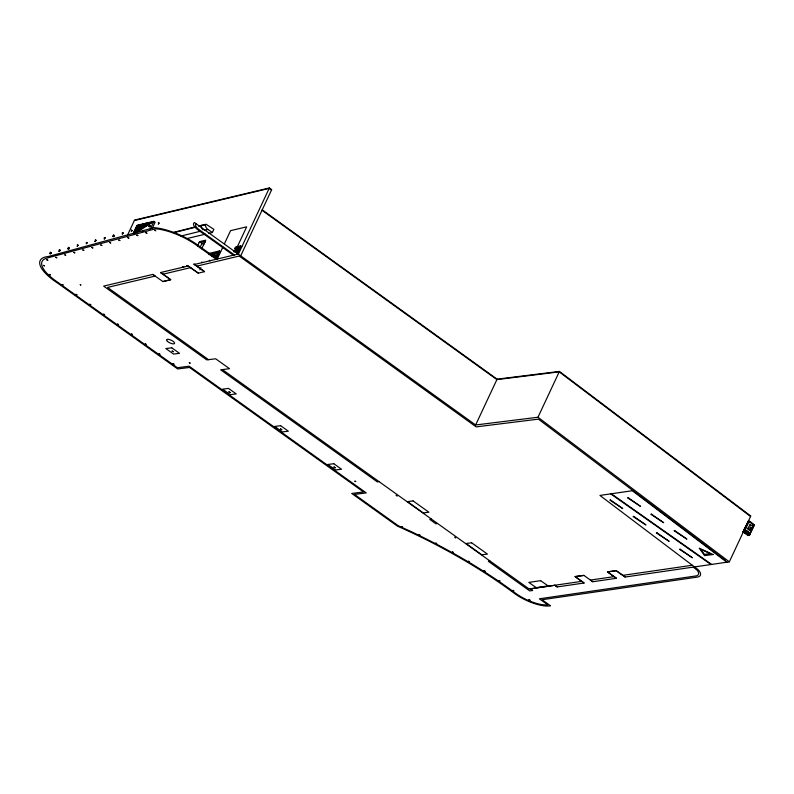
<?xml version="1.0" encoding="UTF-8"?>
<svg xmlns="http://www.w3.org/2000/svg" width="794" height="794" viewBox="0 0 794 794"><rect width="100%" height="100%" fill="white"/><g stroke="black" fill="none" stroke-linecap="round" stroke-linejoin="round"><path stroke-width="1.19" d="M744.256 529.3L749.883 533.776L744.047 530.025M750.33 533.419L744.435 529.34L748.375 520.924L754.201 524.894L748.692 520.755L744.296 529.032M750.241 533.409L744.454 529.132M743.115 531.355L749.07 535.444L749.844 533.886M748.186 535.394L750.072 534.015M753.417 525.251L753.198 524.725L754.221 524.933M751.372 530.839L751.342 530.69M754.28 525.271L750.27 533.379M749.149 534.461L749.129 533.935M127.586 234.984L134.563 220.087L269.384 187.95L271.707 189.627L240.771 255.668L196.823 266.139L193.696 264.074L195.126 264.323M133.114 233.684L136.995 225.407L153.887 221.387L155.118 222.201L152.498 227.789M149.987 222.31L148.984 224.464L146.096 223.243L144.081 227.541L138.295 225.099L134.265 233.694L133.303 233.287L152.587 221.695M139.595 224.791L135.903 232.672L133.978 231.858L148.686 222.628L150.622 223.442L151.287 222.002M147.386 222.935L145.709 226.518L140.895 224.484L137.541 231.64L134.643 230.429L146.096 223.243M142.195 224.176L139.168 230.617L135.317 228.99L143.496 223.858L147.347 225.486L148.686 222.628M143.496 223.858L140.806 229.595L135.992 227.56L140.895 224.484M144.796 223.551L142.444 228.563L136.657 226.131L138.295 225.099M150.225 229.218L153.887 221.387L133.65 234.081M216.226 259.291L197.547 245.932L199.512 241.664L205.745 240.175L201.686 248.84M199.909 247.728L201.984 243.301L205.1 242.557M212.415 232.503L213.874 229.377L205.993 224.176L205.309 224.771A6.183 5.34 76.6 0 0 207.81 229.456L212.415 232.503L208.832 233.347M199.85 269.821L200.882 267.608M211.998 256.055L212.961 253.991M212.653 256.482L214.102 253.395M213.397 256.79L217.01 255.926L217.645 254.576L218.3 255.003M209.05 254.616L218.697 252.323L219.333 250.964L220.643 251.837L219.869 252.026L216.97 258.199M216.494 259.231L215.839 258.794L218.727 252.621M215.839 258.794L216.613 258.606L219.988 251.4L219.213 251.589M216.613 258.606L217.268 259.043L222.896 247.033M224.424 243.758L230.568 230.667L246.676 226.826L235.937 249.743M234.816 248.482L239.887 247.271L240.542 247.708L235.471 248.909L234.816 248.482L235.451 247.133L240.513 245.922L241.833 246.785L241.048 246.974M234.18 251.678L235.62 248.591M234.955 251.49L236.404 248.403M235.61 251.926L237.545 247.807M234.141 251.837L238.2 250.874L238.825 249.524L239.48 249.961L237.456 250.438M239.887 247.271L240.513 245.922M237.674 254.179L237.019 253.743L239.907 247.569M237.019 253.743L237.793 253.564L241.178 246.358L240.393 246.537M378.956 481.571L377.378 481.938L220.643 369.825L229.516 368.694L215.65 358.779L206.777 359.9L103.637 286.118L152.746 274.416L162.929 281.562L170.73 279.706L160.547 272.56L188.109 265.99L198.292 273.136L204.534 271.657L194.351 264.501L238.448 253.991L269.384 187.95M234.161 255.013L232.731 254.765L233.386 255.202L198.371 230.151A13.687 4.685 25.1 0 1 194.431 222.538L475.626 424.979L497.094 379.155L559.433 371.413L750.767 516.031L729.309 561.854L625.126 577.03L616.223 570.688L607.36 571.809L616.462 578.29L592.761 581.744L590.408 580.077L614.109 576.633L616.462 578.29M475.626 424.979L537.975 417.237L559.433 371.413M742.737 531.672L743.631 531.563L744.365 529.717L743.7 531.365L749.467 535.126M749 521.668L746.181 527.692L747.779 528.844L748.821 526.601C753.863 530.888 753.863 521.37 748.702 521.509M746.023 531.563L745.745 532.159L746.876 532.943L747.094 532.337M746.181 531.672L746.211 532.298M746.221 532.496L746.499 531.901M746.489 532.695L746.658 532.02M747.323 532.496L747.482 532.913M748.871 529.598L748.762 528.844L748.524 529.36L750.022 530.422L750.261 529.916M748.931 529.648L749.169 529.141L751.144 530.551L750.916 531.067L750.787 530.293M749.07 529.747L749.308 529.241M747.869 532.883L747.591 533.479L747.65 532.724M749.169 529.816L749.407 529.31M749.844 529.618L749.586 529.965M750.727 530.253L750.35 530.66L750.261 530.084M748.464 535.255L748.99 534.362M749.993 534.233L749.615 535.245L748.732 535.355M749.903 534.084L754.101 525.241M750.429 533.499L749.576 533.558M142.305 231.52L143.337 231.312M173.449 232.394L194.838 227.005M199.592 225.804L205.05 224.464M173.846 232.672L195.245 227.263M198.808 226.359L205.309 224.771M180.963 236.036L200.108 231.322M134.355 220.534L269.176 188.406L271.498 190.084M204.723 230.191L207.81 229.456M187.374 238.468L205.259 234.2M199.125 242.488L205.358 241.009M208.475 253.554L219.333 250.964M210.916 254.765L219.362 252.75L218.697 252.323M211.611 256.005L217.645 254.576M238.825 249.524L233.764 250.735L234.419 251.162M214.052 257.216L217.665 256.353L217.01 255.926M235.808 252.035L238.855 251.311L238.2 250.874M160.547 272.56L163.028 274.198L190.59 267.628L198.292 273.136M162.77 281.582L170.73 279.706L163.028 274.198M431.341 519.038L429.762 519.415L435.926 523.822L437.504 523.444M489.888 560.921L488.31 561.289L529.727 590.915L532.615 590.498L530.263 588.84L554.857 585.267L557.18 586.925L584.086 583.004L574.995 576.523L583.888 575.392L592.761 581.744M583.858 575.402L575.193 576.662L584.086 583.004M581.734 581.347L529.141 588.999L222.419 369.597M622.774 575.372L692.289 565.249M724.654 560.534L725.339 560.435L538.401 419.133L476.152 426.874L239.401 256.194M749.02 535.424L748.137 535.533L742.718 531.523M158.324 224.027C158.383 224.355 158.363 223.829 158.423 224.136M140.409 229.059C140.34 229.039 140.439 229 140.31 228.94M131.199 231.372L131.437 231.491M122.266 233.893C122.286 234.528 122.445 233.247 122.395 233.972M95.409 241.326C95.26 241.227 95.33 241.346 95.28 241.237M86.397 243.788L86.169 243.659M77.236 246.18C77.246 247.103 77.614 245.386 77.365 246.269M104.292 238.815C104.173 239.599 104.451 237.972 104.381 238.895M201.964 225.208L201.19 225.754A6.183 5.34 76.6 0 0 202.47 229.158M237.793 253.564L238.448 253.991M199.512 241.664L203.909 244.681M210.728 260.601L209.288 260.353L209.944 260.789M202.927 262.457L201.487 262.209L202.142 262.645M190.59 267.628L187.453 265.553L186.679 265.742L187.334 266.179M183.821 267.012L182.392 266.764L183.047 267.201M152.746 274.416L155.227 276.054L107.547 287.418L208.554 359.682M611.34 493.779L711.623 564.435M610.715 493.868L711.007 564.524M197.547 245.932L194.411 243.718A36.157 12.367 25.1 0 0 158.334 229.099L155.475 228.791L46.796 258.149A39.005 13.339 25.1 0 0 54.905 280.262L177.34 367.711L189.161 366.213L366.262 492.905L354.442 494.404L398.141 525.658L408.295 530.273A235.858 80.67 25.1 0 1 515.296 593.039L517.936 594.885A24.842 8.496 25.1 0 0 546.947 604.929L547.781 604.839L539.354 598.805L696.318 575.878A17.121 5.856 25.1 0 0 697.261 570.3L693.281 567.105M625.126 577.03L616.223 570.688L607.559 571.948L614.109 576.633M748.236 533.31L748.017 533.786L747.353 532.982M742.837 531.504L748.206 535.345M234.429 254.953L199.592 230.032A11.265 3.851 25.1 0 1 196.247 223.839M217.268 259.043L198.718 245.773A38.281 13.091 25.1 0 0 154.016 227.66L48.255 256.531A41.129 14.064 25.1 0 0 58.121 283.428L177.697 368.962L189.518 367.463L363.543 491.952L351.722 493.451L397.377 526.104A233.843 79.976 25.1 0 1 514.115 593.187A26.966 9.22 25.1 0 0 550.52 605.792L542.044 599.738L697.003 577.149A19.235 6.58 25.1 0 0 698.263 569.755L599.927 495.436L632.302 490.722L726.877 562.212M196.823 266.139L204.534 271.657M554.857 585.267L557.18 586.925M530.263 588.84L532.585 590.498M396.047 495.297L397.199 496.121M454.595 537.171L455.746 538.004M262.238 209.844L497.094 379.155M262.03 210.301L496.885 379.611L559.224 371.87L750.558 516.487M537.975 417.237L729.309 561.854M203.046 229.843A6.183 5.34 76.6 0 1 202.748 229.516M748.117 528.883L748.623 528.943L748.127 528.844M751.015 525.3L750.519 525.936L749.397 525.38L750.022 524.04L751.015 525.3M751.461 529.122L751.193 530.035L750.578 528.526L751.461 529.122M49.863 253.534L50.846 253.653L49.863 253.534M49.982 253.256L50.737 253.643L50.032 253.236M58.865 251.073L59.848 251.192L58.756 251.063M67.867 248.611L68.731 249.008L67.917 248.591M67.996 248.343L68.86 248.74L67.996 248.343M68.631 248.959L67.788 248.552L68.621 248.998M94.893 241.237L95.637 241.624L94.943 241.207M112.907 236.314L113.76 236.711L112.956 236.294M113.026 236.046L113.889 236.443L113.026 236.046M139.923 228.94L140.667 229.327L139.972 228.92M148.925 226.488L149.917 226.608L148.925 226.488M149.054 226.211L149.808 226.598L149.054 226.211M744.772 530.571L744.415 531.335L749.308 534.838L749.665 534.074L744.772 530.571M50.32 252.303L51.263 252.75L50.32 252.303M43.452 265.394L44.395 265.851L43.452 265.394M46.816 259.777L47.759 260.233L46.816 259.777M59.332 249.842L60.275 250.299L59.332 249.842M55.828 257.325L56.771 257.772L55.828 257.325M49.268 274.446L50.211 274.893L49.268 274.446M68.334 247.381L69.257 247.887L68.413 247.361M64.83 254.864L65.753 255.36L64.91 254.834M77.346 244.929L78.288 245.376L77.346 244.929M73.842 252.403L74.785 252.859L73.842 252.403M62.061 284.441L63.004 284.897L62.061 284.441M86.348 242.468L87.29 242.914L86.348 242.468M82.844 249.941L83.787 250.398L82.844 249.941M95.359 240.006L96.302 240.463L95.359 240.006M91.856 247.49L92.799 247.936L91.856 247.49M104.361 237.545L105.304 238.002L104.361 237.545M100.858 245.028L101.801 245.475L100.858 245.028M80.244 284.699L80.978 285.096L80.303 284.679M75.926 294.366L76.869 294.812L75.926 294.366M113.373 235.093L114.286 235.59L113.443 235.064M109.87 242.567L110.783 243.073L109.939 242.547M122.375 232.632L123.318 233.079L122.375 232.632M118.872 240.106L119.815 240.562L118.872 240.106M89.791 304.281L90.734 304.737L89.791 304.281M131.377 230.171L132.32 230.627L131.377 230.171M127.874 237.654L128.817 238.101L127.874 237.654M140.389 227.709L141.302 228.215L140.459 227.689M136.886 235.193L137.828 235.639L136.886 235.193M149.391 225.258L150.334 225.704L149.391 225.258M145.888 232.731L146.83 233.188L145.888 232.731M103.657 314.196L104.6 314.652L103.657 314.196M158.403 222.796L159.316 223.293L158.472 222.767M154.899 230.27L155.813 230.776L154.969 230.25M117.522 324.121L118.465 324.567L117.522 324.121M131.387 334.036L132.34 334.492L131.387 334.036M145.262 343.961L146.175 344.457L145.332 343.931M159.128 353.876L160.041 354.372L159.197 353.846M172.993 363.791L173.936 364.248L172.993 363.791M189.329 362.729L190.084 363.096L189.329 362.729M354.938 481.194L355.692 481.561L354.938 481.194M401.585 526.541L402.528 526.988L401.585 526.541M418.855 534.59L419.798 535.037L418.855 534.59M435.817 543.156L436.73 543.652L435.886 543.126M452.461 552.029L453.404 552.475L452.461 552.029M468.579 561.279L469.522 561.725L468.579 561.279M484.082 570.807L485.025 571.263L484.082 570.807M499.089 580.503L500.002 581.01L499.158 580.483M512.954 590.428L513.867 590.925L513.023 590.399M528.993 599.718L529.935 600.165L528.993 599.718M172.109 351.087L173.499 351.663L172.109 351.087M228.93 391.879L230.26 392.603L228.93 391.879M280.54 428.978L281.761 429.653L280.54 428.978M333.976 467.011L335.296 467.745L333.976 467.011M610.507 500.012L609.881 500.101L622.734 508.557L610.507 500.012M628.233 497.769L627.617 497.858L640.47 506.314L628.233 497.769M633.731 516.418L633.106 516.507L645.959 524.963L633.731 516.418M651.457 514.175L650.842 514.264L663.695 522.72L651.457 514.175M656.956 532.824L656.33 532.913L669.183 541.369L656.956 532.824M674.682 530.581L674.066 530.67L686.919 539.126L674.682 530.581M680.18 549.23L679.555 549.329L692.408 557.775L680.18 549.23M540.654 580.672L528.804 582.399L536.238 587.629L548.088 585.903L540.654 580.672M171.782 347.822L165.867 348.566L173.568 354.074L179.484 353.33L171.782 347.822M228.533 388.415L222.618 389.159L230.32 394.668L236.235 393.923L228.533 388.415M280.619 425.673L274.704 426.428L282.416 431.936L288.321 431.182L280.619 425.673M333.808 463.716L327.892 464.47L335.594 469.979L341.509 469.234L333.808 463.716M413.088 500.915L407.461 501.629L423.252 512.924L428.879 512.209L413.088 500.915M471.626 542.788L465.999 543.503L481.799 554.798L487.427 554.093L471.626 542.788M710.312 553.666L704.447 554.401L700.755 549.299L710.312 553.666M713.072 554.52L704.566 555.601L699.216 548.188L713.072 554.52M167.355 341.271A4.417 1.509 25.1 0 0 174.313 343.703A4.417 1.509 25.1 0 0 170.045 339.723A4.417 1.509 25.1 0 0 167.355 341.271"/></g></svg>
